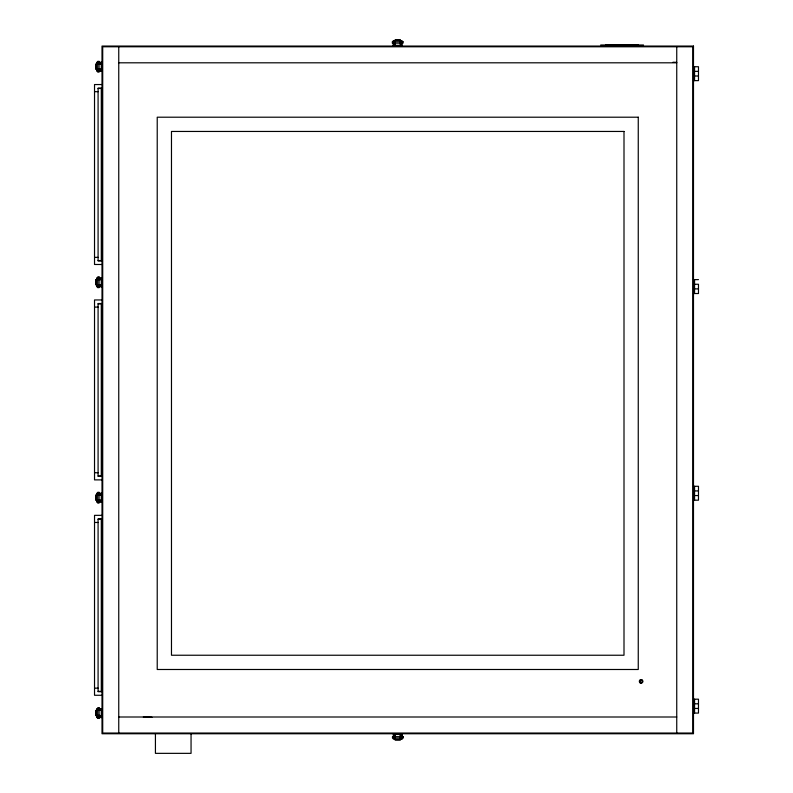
<?xml version="1.0" encoding="UTF-8"?>
<svg xmlns="http://www.w3.org/2000/svg" width="793" height="793" viewBox="0 0 793 793"><rect width="100%" height="100%" fill="white"/><g stroke="black" fill="none" stroke-linecap="round" stroke-linejoin="round"><path stroke-width="1.19" d="M395.182 40.364L400.316 40.364M400.346 40.721L401.06 40.721L401.06 44.269L400.346 44.279M394.29 43.218L394.993 43.218M400.346 43.218L401.06 43.218M638.068 44.636L606.149 44.636L606.149 46.063M600.688 44.993L643.529 44.993M393.209 45.35L402.11 45.35M102.01 62.28L96.657 62.28L96.657 62.984L101.296 62.984M97.668 62.796L99.085 62.796M118.752 62.806L676.746 62.806M98.084 63.331L96.657 63.331L96.657 64.045M98.094 64.074L95.596 64.074L95.596 69.209L98.094 69.209M102.01 64.074L98.798 64.074L98.798 63.331L100.225 63.331L100.225 64.045M693.488 66.731L698.474 66.731L698.474 80.628L693.488 80.628M97.053 69.031L97.985 69.031M98.59 69.031L99.898 69.031M98.798 69.209L102.01 69.209M98.084 69.388L96.657 69.388L96.657 70.101L98.084 70.101M98.649 70.101L100.225 70.101L100.225 69.388L98.719 69.388L98.798 70.101M101.296 70.468L96.657 70.468L96.657 71.182L102.01 71.182M97.668 70.636L99.085 70.636M694.222 71.36L698.474 71.36M98.649 71.529L99.155 71.529M694.222 75.999L698.474 75.999M102.01 84.544L94.526 84.544L94.526 264.485L102.01 264.485M102.01 88.112L98.084 88.112L98.084 260.927L102.01 260.927M98.084 88.469L101.296 88.469L101.296 260.57L98.084 260.57M94.526 91.681L98.084 91.681M94.526 257.358L98.084 257.358M102.01 277.847L96.657 277.847L96.657 278.561L101.296 278.561M97.668 278.373L99.085 278.373M98.084 278.908L96.657 278.908L96.657 279.612M98.094 279.651L95.596 279.651L95.596 284.776L98.094 284.776M102.01 279.651L98.798 279.651L98.798 278.908L100.225 278.908L100.225 279.612M693.488 279.632L698.474 279.632M694.222 284.261L698.474 284.261L698.474 293.529L693.488 293.529M98.798 284.776L102.01 284.776M97.727 284.965L96.657 284.965L96.657 285.678L98.084 285.678M99.155 284.965L100.215 284.965L100.225 285.678L98.649 285.678M101.296 286.045L96.657 286.045L96.657 286.759L102.01 286.759M97.668 286.204L99.085 286.204M98.649 287.096L99.155 287.096M694.222 288.89L698.474 288.89M102.01 299.952L94.526 299.952L94.526 479.884L102.01 479.884M102.01 303.521L98.084 303.521L98.084 476.315L102.01 476.315M98.084 303.878L101.296 303.878L101.296 475.978L98.084 475.978M94.526 307.079L98.084 307.089M94.526 472.747L98.084 472.757M693.488 486.287L698.474 486.287L698.474 500.185L693.488 500.185M694.222 490.926L698.474 490.926M102.01 493.236L96.657 493.236L96.657 493.95L101.296 493.95M97.668 493.761L99.085 493.761M97.727 494.297L96.657 494.297L96.657 495.01L97.727 495.01M99.155 494.297L100.215 494.297L100.225 495.01L99.155 495.01M98.094 495.04L95.596 495.04L95.596 500.175L98.094 500.175M98.798 495.04L102.01 495.04M694.222 495.556L698.474 495.556M98.798 500.175L102.01 500.175M97.727 500.353L96.657 500.353L96.657 501.067L97.727 501.067M99.155 500.353L100.215 500.353L100.225 501.067L99.155 501.067M101.296 501.434L96.657 501.434L96.657 502.147L102.01 502.147M97.668 501.602L99.085 501.602M97.727 502.494L99.155 502.494M102.01 515.341L94.526 515.341L94.526 695.273L102.01 695.273M102.01 518.909L98.084 518.909L98.084 691.704L102.01 691.704M98.084 519.266L101.296 519.266L101.296 691.367L98.084 691.367M94.526 522.468L98.084 522.478M94.526 688.146L98.084 688.146M693.488 699.188L698.474 699.188L698.474 713.085L693.488 713.085M694.222 703.817L698.474 703.817M694.222 708.456L698.474 708.456M102.01 708.635L96.657 708.635L96.657 709.348L101.296 709.348M97.668 709.15L99.085 709.15M97.727 709.685L96.657 709.685L96.657 710.399M99.155 709.685L100.215 709.685L100.225 710.399M98.094 710.429L95.596 710.429L95.596 715.564L98.094 715.564M98.798 710.429L102.01 710.429M97.053 715.395L97.985 715.395M98.59 715.395L99.898 715.395M98.798 715.564L102.01 715.564M98.084 715.742L96.657 715.742L96.657 716.456L98.084 716.456M98.649 716.456L100.225 716.456L100.225 715.742L98.719 715.742L98.798 716.456M101.296 716.832L96.657 716.832L96.657 717.536L102.01 717.536M97.668 716.991L99.085 716.991M118.722 717.001L676.746 717.001M98.649 717.883L99.155 717.883M393.378 734.467L402.289 734.467M395.152 735.537L394.438 735.537L394.438 736.598M395.152 738.025L394.438 738.025L394.438 739.096L395.152 739.096M395.182 739.453L400.316 739.453M672.979 62.231L676.687 62.34M143.335 717.001L151.998 717.259M694.559 66.731L694.559 80.628M694.559 279.632L694.559 293.529M694.559 486.287L694.559 500.185M694.559 699.188L694.559 713.085M676.746 46.777L676.746 733.039M638.008 44.636L638.008 46.063M637.741 44.636L637.741 46.063M637.612 44.636L637.612 46.063M636.739 44.636L636.739 46.063M636.402 44.636L636.402 46.063M634.598 44.636L634.598 46.063M633.994 44.636L633.994 46.063M630.564 44.636L630.564 46.063M629.503 44.636L629.503 46.063M615.556 44.636L615.556 46.063M614.089 44.636L614.089 46.063M610.511 44.636L610.511 46.063M609.926 44.636L609.926 46.063M607.953 44.636L607.953 46.063M607.666 44.636L607.666 46.063M606.724 44.636L606.724 46.063M606.467 44.636L606.467 46.063M402.636 736.608L402.636 738.025M402.477 41.791L402.477 43.209M402.289 733.753L402.289 739.096L401.575 739.096L401.575 734.467M402.11 46.063L402.11 40.721L401.397 40.721L401.397 45.35M401.744 736.667L401.744 738.095M401.585 41.722L401.585 43.149M401.208 736.598L401.208 735.547L400.495 735.537L400.495 736.598M400.316 46.063L400.316 39.65L395.182 39.65L395.182 46.063M400.316 733.753L400.316 736.955M400.316 737.668L400.316 740.166L395.182 740.166L395.182 737.668M400.138 735.864L400.138 736.37M395.182 733.753L395.182 736.955M394.091 734.467L394.091 739.096L393.378 739.096L393.378 733.753M393.913 45.35L393.913 40.721L393.209 40.721L393.209 46.063M393.903 736.667L393.903 738.095M393.754 41.722L393.754 43.149M392.862 41.791L392.862 43.209M191.054 733.694L191.054 753.35L155.428 753.35L155.428 733.694M118.752 46.777L118.752 733.039M101.296 62.28L101.296 71.182M101.296 277.847L101.296 286.759M101.296 493.236L101.296 502.147M101.296 708.635L101.296 717.536M98.798 284.965L98.798 285.678M97.192 69.388L97.192 70.101M97.192 284.965L97.192 285.678M97.192 715.742L97.192 716.456M96.3 64.074L96.3 69.209M96.3 279.651L96.3 284.776M96.3 495.04L96.3 500.175M96.3 710.429L96.3 715.564M394.993 40.721L394.29 40.721L394.29 44.269L394.993 44.279L394.993 40.721M403.013 41.722L392.327 41.722L392.327 43.149L403.013 43.149L403.013 41.722M693.488 46.063L102.01 46.063L102.01 733.753L693.488 733.753L693.488 46.063M692.775 46.777L102.713 46.777L102.713 733.039L692.775 733.039L692.775 46.777M99.085 61.378L97.668 61.378L97.668 72.064L99.085 72.064L99.085 61.378M638.256 117.205L157.222 117.205L157.222 669.49L638.256 669.49L638.256 117.205M624.002 131.45L171.476 131.45L171.476 655.236L624.002 655.236L624.002 131.45M99.085 276.945L97.668 276.945L97.668 287.631L99.085 287.631L99.085 276.945M99.085 492.334L97.668 492.334L97.668 503.03L99.085 503.03L99.085 492.334M99.085 707.733L97.668 707.733L97.668 718.418L99.085 718.418L99.085 707.733M403.171 736.667L392.476 736.667L392.476 738.095L403.171 738.095L403.171 736.667M401.208 738.025L400.495 738.025L400.495 739.096L401.208 739.096L401.208 738.025M640.129 682.862A1.784 1.784 0 0 0 642.885 681.474A1.784 1.784 0 0 0 640.308 679.779A1.784 1.784 0 0 0 640.129 682.862M640.387 682.575A1.427 1.427 0 0 0 642.518 681.336A1.427 1.427 0 0 0 640.387 680.107A1.427 1.427 0 0 0 640.387 682.575M640.427 682.386A1.249 1.249 0 0 0 642.34 681.385A1.249 1.249 0 0 0 640.526 680.235A1.249 1.249 0 0 0 640.427 682.386"/></g></svg>
